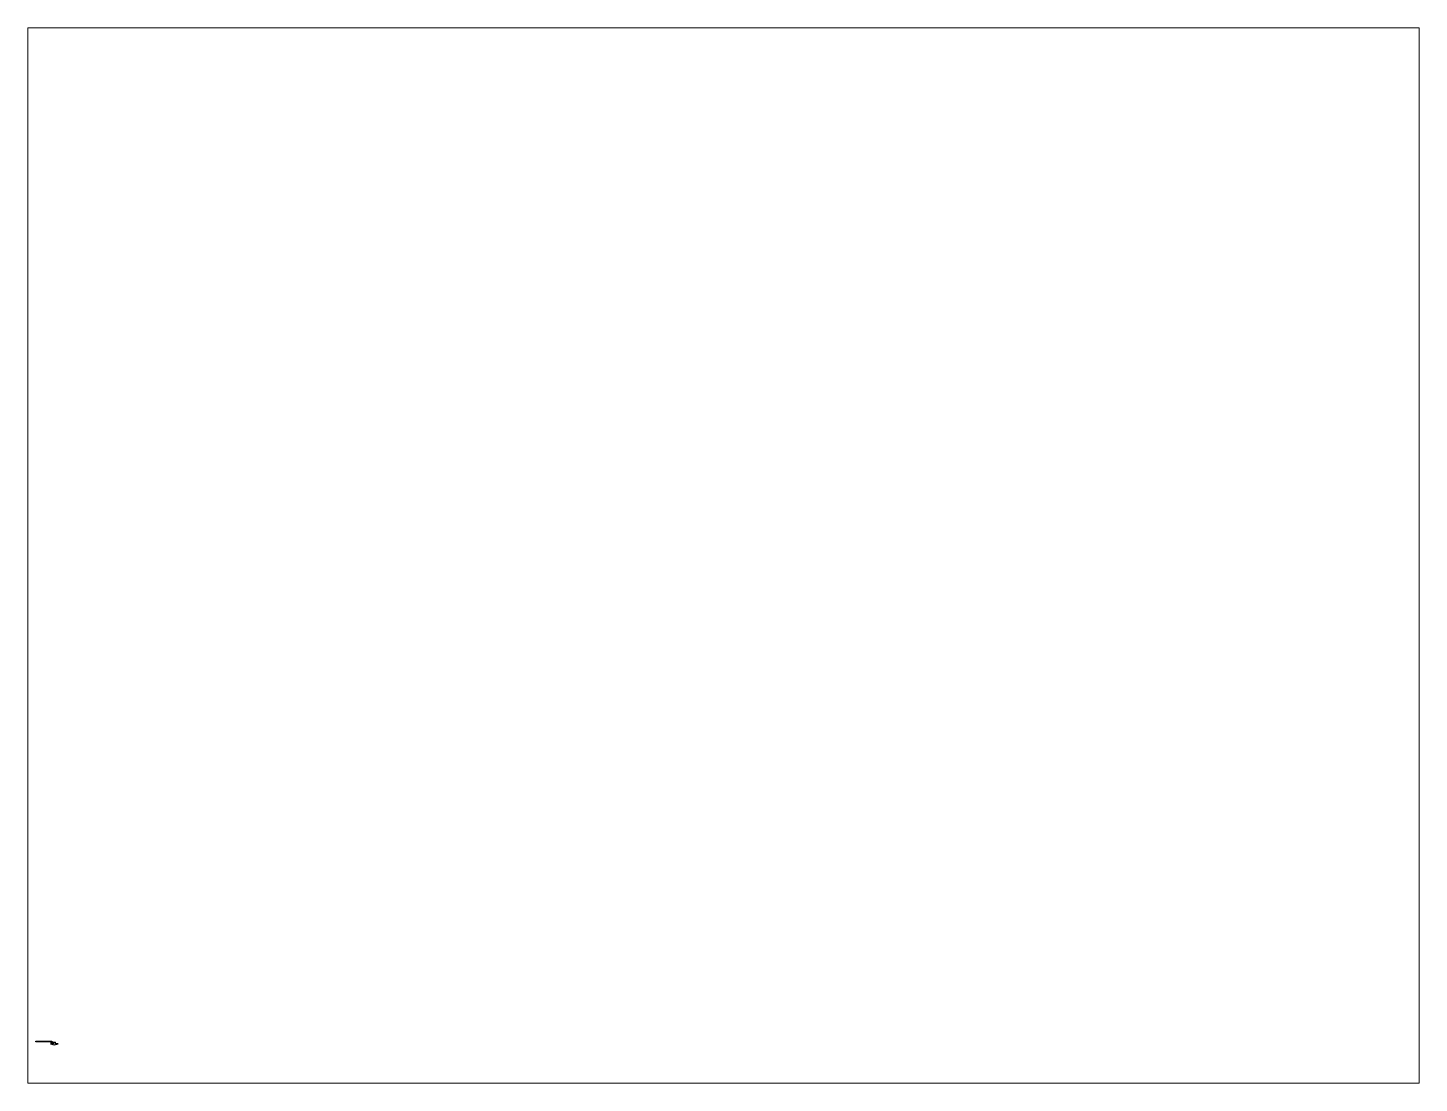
# Paper-space layout 'Layout1' of a CAD drawing. Header units: metres. Extents: x 26 to 231, y 20 to 176.
# The model-space entities are those that its viewports show. They can reach past a viewport. Long polylines and large blocks are cut down to what shows.
import ezdxf

# ---------------------------------------------------------------- set-up
doc = ezdxf.new("R2010")
doc.units = ezdxf.units.M
doc.header["$LTSCALE"] = 0.2
doc.layers.add('C_WEGpijlmark_L', color=7, linetype='Continuous')

msp = doc.modelspace()

# ---------------------------------------------------------------- hatches: boundary and pattern name
at = {"true_color": 0xfaf528}
h = msp.add_hatch(color=2, dxfattribs=at)
h.dxf.hatch_style = 1
edge = h.paths.add_edge_path()
edge.add_line((5.25, -0.67), (4.4, -0.67))
edge.add_line((4.4, -0.67), (5.6, -0.97))
edge.add_line((5.6, -0.97), (6.8, -0.67))
edge.add_line((6.8, -0.67), (5.95, -0.67))
edge.add_line((5.95, -0.67), (5.95, -0.2))
edge.add_ellipse((5.6, 0), major_axis=(-0.75, 0), ratio=0.306023, start_angle=340.927, end_angle=477.8181, ccw=False)
edge.add_line((4.89, 0.08), (0, 0.08))
edge.add_line((0, 0.08), (0, -0.08))
edge.add_line((0, -0.08), (4.42, -0.08))
edge.add_ellipse((5.6, 0), major_axis=(-1.2, 0), ratio=0.3125, start_angle=371.537, end_angle=433.0422)
edge.add_line((5.25, -0.36), (5.25, -0.67))

# ---------------------------------------------------------------- linework, layer by layer
at = {"layer": 'C_WEGpijlmark_L', "color": 2, "true_color": 0xfaf528, "flags": 128}
for points in [[(4.42, -0.08), (0, -0.08), (0, 0.08), (4.89, 0.08), (4.89, 0.08)], [(5.25, -0.36), (5.25, -0.67), (4.4, -0.67), (5.6, -0.97), (6.8, -0.67), (5.95, -0.67), (5.95, -0.2)]]:
    msp.add_lwpolyline(points, dxfattribs=at)
at = {"layer": 'C_WEGpijlmark_L', "color": 2, "true_color": 0xfaf528}
for major_axis, ratio, start_param, end_param in [((-0.75, 0), 0.306023, 5.950299, 8.3395), ((-1.2, 0), 0.3125, 6.484543, 7.558013)]:
    msp.add_ellipse((5.6, 0), major_axis=major_axis, ratio=ratio, start_param=start_param, end_param=end_param, dxfattribs=at)

psp = doc.layouts.get("Layout1")

# ---------------------------------------------------------------- viewports
at = {"layer": '0'}
psp.add_viewport(center=(128.5, 97.5), size=(205.6, 156), view_center_point=(210, 148.5), view_height=322.4409, dxfattribs=at)

doc.saveas('drawing.dxf')
